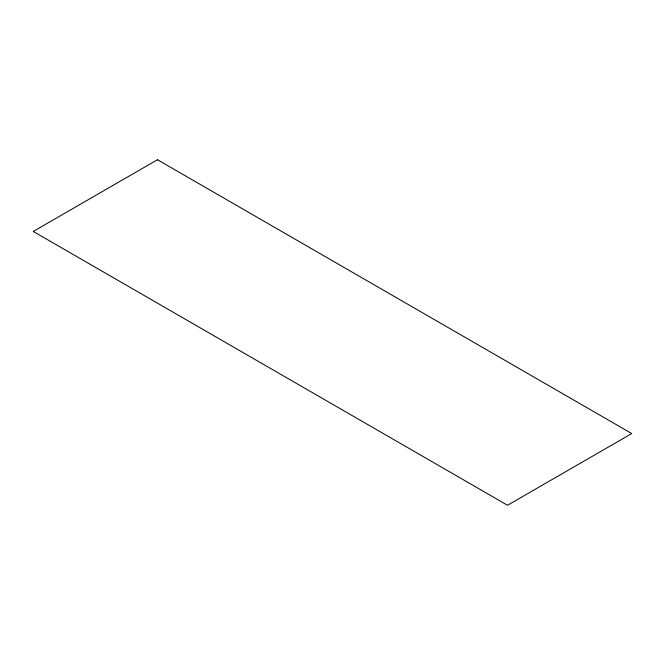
<?xml version="1.0" encoding="UTF-8"?>
<svg xmlns="http://www.w3.org/2000/svg" width="665" height="665" viewBox="0 0 665 665"><rect width="100%" height="100%" fill="white"/><g stroke="black" fill="none" stroke-linecap="round" stroke-linejoin="round"><path stroke-width="1" d="M157.464 159.733L33.25 231.445L507.536 505.267L631.75 433.555L157.464 159.733"/></g></svg>
